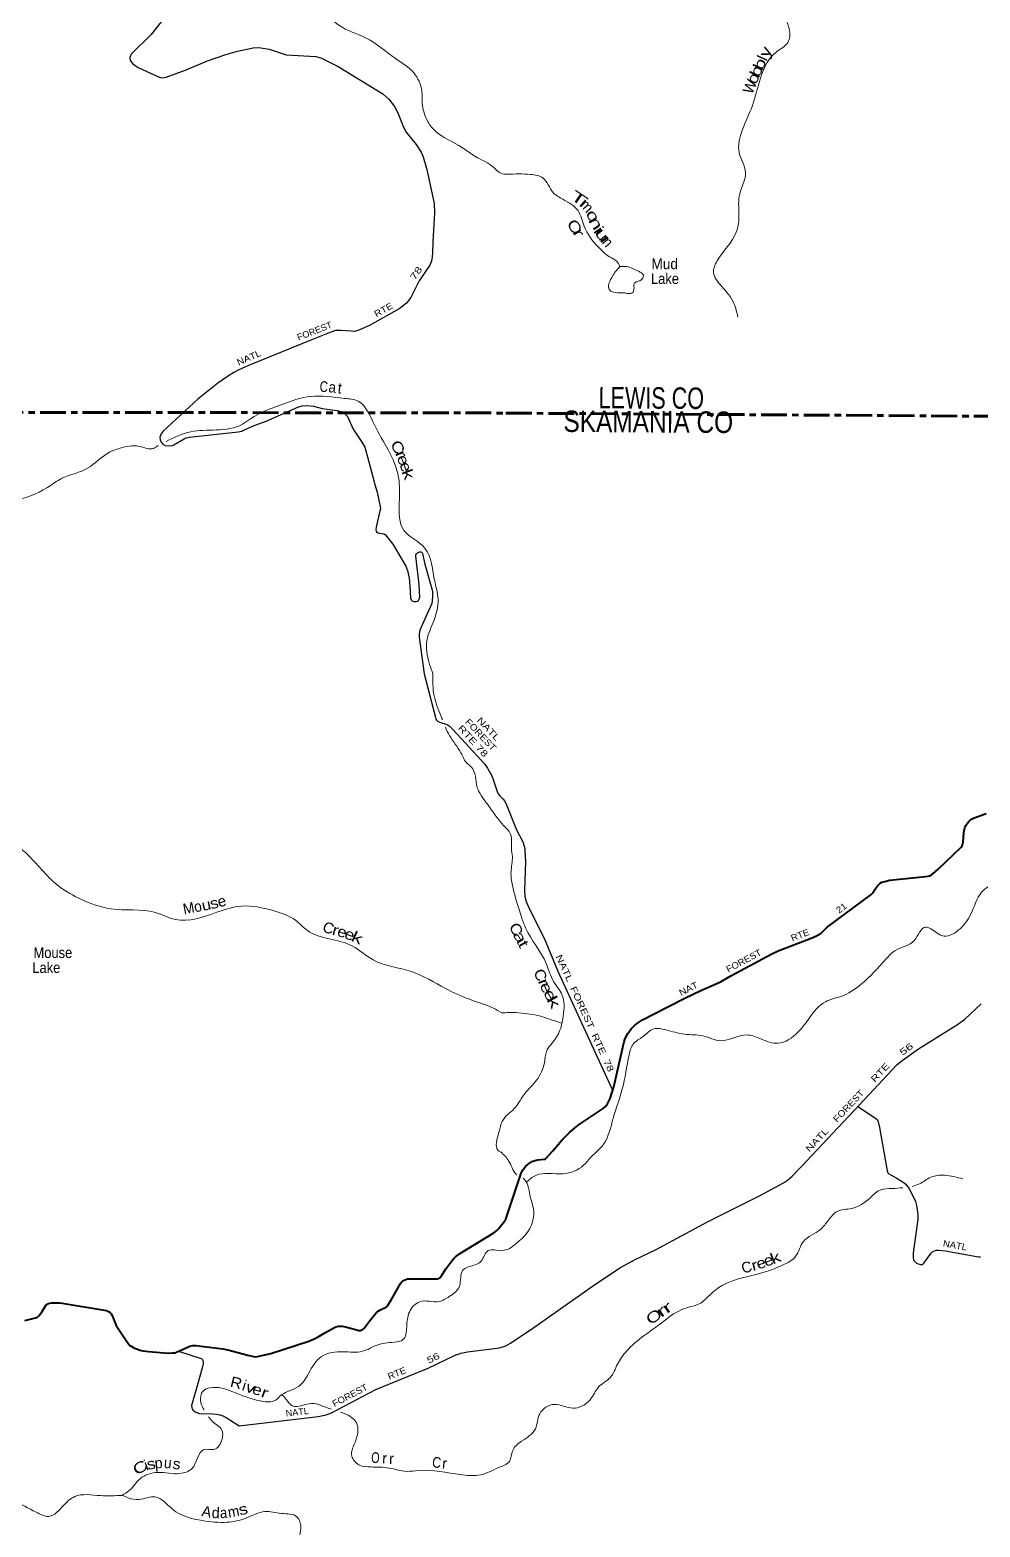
# Model space of a CAD drawing. Header units: feet. Extents: x -254670 to 6, y -549186 to -364975.
# Drawn here: x -167054 to -149367, y -427429 to -399545 of the extents above; entities that cross this region are included whole.
import ezdxf
from ezdxf.enums import TextEntityAlignment as Align

# ---------------------------------------------------------------- set-up
doc = ezdxf.new("R2010")
doc.units = ezdxf.units.FT
doc.header["$LTSCALE"] = 80
doc.linetypes.add('LONG_DASH_SHORT_DASH', pattern=[9.9, 6, -1.2, 1.5, -1.2])
for name, color, linetype, lineweight in [('11', 7, 'LONG_DASH_SHORT_DASH', 60), ('26', 7, 'Continuous', 40), ('29', 7, 'Continuous', 25), ('39', 7, 'Continuous', 13)]:
    doc.layers.add(name, color=color, linetype=linetype, lineweight=lineweight)
for name, color, linetype in [('12', 7, 'Continuous'), ('27', 7, 'Continuous'), ('30', 7, 'Continuous'), ('41', 7, 'Continuous')]:
    doc.layers.add(name, color=color, linetype=linetype)

msp = doc.modelspace()

# ---------------------------------------------------------------- linework, layer by layer
at = {"layer": '11'}
msp.add_line((-189834.01, -406634.91), (-158194.22, -406679.43), dxfattribs=at)
msp.add_lwpolyline([(-158194.23, -406681.06), (-132230.96, -406849.97), (-126555.74, -406875.91)], dxfattribs=at)
at = {"layer": '26'}
for points in [[(-158298.43, -421831.92), (-158230.99, -421749.57), (-158196.79, -421695.07), (-158156.14, -421582.61), (-157909.93, -420837.52), (-157890.82, -420801.39), (-157872.8, -420772.2), (-157852.21, -420744.73), (-157828.19, -420715.54), (-157776.68, -420667.06), (-157744.97, -420645.15), (-157709.36, -420623.27), (-157670.33, -420607.37), (-157629.82, -420595.15), (-157600.84, -420590.21), (-157479.01, -420578.19), (-157467.13, -420575.56), (-157454.99, -420568.74), (-157448.98, -420562.73), (-157323.95, -420427.25), (-157144.35, -420214.71), (-157012.28, -420081.99), (-156888.34, -419974.27), (-156830.39, -419929.17), (-156384.98, -419634.09), (-156336.21, -419589.22), (-156305.32, -419548.01), (-156253.67, -419447.54), (-156186.46, -419230.63), (-155991.98, -418382.84), (-155970.71, -418327.26), (-155922.67, -418234.54), (-155864.33, -418152.13), (-155792.26, -418080.02), (-155723.63, -418028.51), (-155652.95, -417981.83), (-155443.71, -417875.94), (-154874.33, -417586.24), (-154552.46, -417430.45), (-154325.17, -417329.71), (-154201.63, -417274.77), (-154005.25, -417160.78), (-153242.63, -416753.07), (-153124.04, -416697.88), (-152508.63, -416459.86), (-152410.23, -416416.3), (-152327.55, -416365.95), (-152210.63, -416255.75), (-151398.97, -415653.18), (-151369.53, -415623.92), (-151354.95, -415604.18), (-151306.07, -415526.82), (-151275.16, -415484.85), (-151244.27, -415452.23), (-151223.68, -415435.06), (-151196.23, -415419.61), (-151142.18, -415405.01), (-151048.48, -415382.89), (-150383.72, -415310.61), (-150304.82, -415296.85), (-150273.93, -415283.11), (-150249.02, -415264.8), (-150144.23, -415174.66), (-149716.85, -414765.89), (-149698.25, -414741.42), (-149691.39, -414720.81), (-149684.33, -414675.53), (-149671.48, -414494.63), (-149648.49, -414404.9), (-149629.62, -414360.26), (-149608.49, -414323.94), (-149581.57, -414291.58), (-149555.83, -414270.97), (-149512.93, -414238.35), (-149477.55, -414221.82), (-149250.35, -414140.12)], [(-159272.74, -422569.18), (-159219.92, -422494.61), (-159166.63, -422431.26), (-159130.21, -422395.51), (-159036.97, -422328.61), (-158421.72, -421952.11), (-158359.97, -421903.13), (-158327.8, -421870.94), (-158298.43, -421831.92)], [(-167150.04, -423583.72), (-166948.65, -423534.12), (-166916.39, -423517.03), (-166891.88, -423494.04), (-166828.57, -423415.39), (-166750.54, -423292.01), (-166737.14, -423277.88), (-166711.09, -423264.08), (-166655.7, -423253.25), (-166624.53, -423251.05), (-166580.86, -423251.81), (-166491.28, -423255.71), (-165630.98, -423397.14), (-165589.59, -423412.79), (-165563.55, -423432.72), (-165542.1, -423455.71), (-165524.04, -423489.13), (-165446.56, -423675.11), (-165414.93, -423730.13), (-165236.44, -423994.58), (-165195.08, -424045.17), (-165171.51, -424062.91), (-165121.54, -424092.69), (-165069.45, -424112.62), (-164985.18, -424141.75), (-164945.35, -424149.41), (-164848.07, -424162.16), (-164481.12, -424189.27), (-164401.2, -424186.92), (-164357.02, -424181.61), (-164326.38, -424169.34), (-164078.45, -424061.17), (-164054.42, -424053.59), (-164022.25, -424050.53), (-163957.9, -424050.53), (-163867.85, -424060.3), (-163463.41, -424106.53), (-163371.87, -424127.95), (-162995.93, -424230.03), (-162895.38, -424255.19), (-162852.48, -424259.79), (-162817.8, -424254.79), (-162572.23, -424194.18), (-161862.93, -423967.74), (-161775.41, -423931.72), (-161689.62, -423887.26), (-161563.77, -423809.5), (-161395.45, -423715.56), (-161357.15, -423698.7), (-161307.28, -423688.79), (-161272.12, -423685.67), (-161242.24, -423689.5), (-161181.73, -423701), (-160969.37, -423758.13), (-160932, -423765.39), (-160904.81, -423765.78), (-160887.56, -423762.32), (-160867.27, -423754.28), (-160853.48, -423745.85), (-160830.48, -423724.04), (-160736.44, -423602.91), (-160606.81, -423440), (-160573.15, -423410.5), (-160540.93, -423392.48), (-160478.14, -423359.69), (-160426.02, -423331.16), (-160398.44, -423312.76), (-160382.86, -423290.8), (-160316.98, -423175.27), (-160156.4, -422894.43), (-160131.09, -422861.28), (-160105.05, -422838.29), (-160086.66, -422827.55), (-160059, -422817.54), (-160026.91, -422806.09), (-159910.38, -422803.69), (-159475.18, -422804.17), (-159444.71, -422801.49), (-159423.26, -422789.23), (-159390.17, -422751.21), (-159310.04, -422621.83), (-159272.74, -422569.18)]]:
    msp.add_lwpolyline(points, dxfattribs=at)
at = {"layer": '29'}
for points in [[(-164566.93, -399339.99), (-164798.3, -399631.3), (-165160.83, -399990.7), (-165185.52, -400025.22), (-165196.27, -400060.18), (-165190.31, -400104.98), (-165169.4, -400138.15), (-165139.84, -400173.11), (-165096.85, -400205.38), (-165038.79, -400242.32), (-164658.83, -400420.48), (-164621.21, -400431.24), (-164585.79, -400433.51), (-164519.1, -400425.86), (-164149.13, -400287.32), (-163750.49, -400118.84), (-163408.84, -400004.25), (-163188.61, -399941.2)], [(-163188.61, -399941.2), (-162899.91, -399878.53), (-162807.35, -399871.96), (-162756.3, -399877.33), (-162598.1, -399904.26), (-162287.09, -400006.34), (-161729.59, -400039.48), (-161641.11, -400065.55), (-161318.83, -400226.42), (-160484.75, -400736.89), (-160375.44, -400834.56), (-160269.9, -400972.95), (-160203.46, -401087.32), (-160101, -401355.32), (-160047.6, -401447.62), (-159862.95, -401677.84), (-159770.82, -401824.07), (-159733.2, -401910.11), (-159664.77, -402142.69), (-159528.97, -402775.92), (-159522.78, -402948.53), (-159552.95, -403482.4), (-159561.22, -403700.89), (-159573.3, -403827.26), (-159583.39, -403861.68), (-159612.27, -403926.75), (-159688.15, -404043.8), (-159808.96, -404219.82), (-159965.46, -404526.14), (-160005.94, -404582.83), (-160042.22, -404631.23), (-160097.31, -404679.62), (-160181.34, -404739.78), (-160734.64, -405049.96), (-160918.25, -405131.36), (-160971.99, -405150.18), (-161014.99, -405158.24), (-161068.12, -405154.56), (-161269.39, -405143.42), (-161332.07, -405142.11), (-161364.32, -405144.8), (-161455.05, -405176.54), (-161794.88, -405309.21), (-162956.87, -405783.12), (-163168.47, -405876.34), (-163258.8, -405927.25), (-163378.74, -405998.85), (-163556.2, -406124.77), (-163928.07, -406419.88), (-164573.23, -407018.66), (-164611.8, -407067.33), (-164634.64, -407126.48), (-164627.93, -407180.26), (-164609.77, -407223.24), (-164579.56, -407260.92), (-164537.9, -407282.44), (-164449.38, -407288.36), (-164399.52, -407282.44), (-164376.67, -407271.68), (-164184.08, -407157.3), (-164144.23, -407139.93), (-164086.46, -407131.86), (-163179.53, -407032.37), (-163107.02, -407014.59), (-163058.61, -406994.73), (-162908.63, -406923.32), (-162657.83, -406828.32), (-162067.03, -406569.89), (-161986.41, -406543), (-161907.42, -406541.29), (-161776.81, -406553.75), (-161613.99, -406595.09), (-161332.46, -406632.76), (-161236.69, -406655.93), (-161176.26, -406711.9), (-161145.32, -406747.35), (-161040.33, -406981.67), (-160873.9, -407225.5), (-160822.86, -407317.39), (-160752.81, -407561.43), (-160662.3, -407896.04)], [(-160662.3, -407896.04), (-160630.99, -408011.81), (-160591.76, -408156.31), (-160533.99, -408419.83), (-160530.64, -408461.5), (-160537.82, -408502.18), (-160611.74, -408806.94), (-160617.29, -408858.11), (-160609.23, -408879.62), (-160594.63, -408897.38), (-160576.98, -408911.89), (-160468.14, -408932.2), (-160437.25, -408949.53), (-160415.75, -408973.73), (-160297.05, -409119.84), (-160053.95, -409530.72), (-160024.1, -409612.33), (-159994.54, -409754.84), (-159979.57, -409900.54), (-159968.02, -410127.46), (-159956.92, -410160.86), (-159938.11, -410179.68), (-159908.55, -410190.43), (-159872.06, -410190.22), (-159841.37, -410185.06), (-159822.56, -410171.61), (-159806.44, -410144.72), (-159798.66, -410110.32), (-159806.08, -409875.38), (-159870.63, -409347.02), (-159868.11, -409318.48), (-159857.49, -409300.42), (-159840.16, -409281.2), (-159815.4, -409271.03), (-159794.91, -409265.22), (-159774.95, -409266.55), (-159762.97, -409273.21), (-159755.12, -409283.4), (-159749.66, -409294.51), (-159705.15, -409496.48), (-159571.35, -409954.96), (-159562.02, -410009.59), (-159559.36, -410089.49), (-159564.68, -410177.38), (-159572.38, -410225.98), (-159797.57, -410723.35), (-159810.38, -410794.86), (-159810.87, -410853.85), (-159798, -410947.51), (-159713.5, -411537.58)], [(-159713.5, -411537.58), (-159505.12, -412350.46), (-159497.48, -412378.77), (-159483.04, -412401.49), (-159458.28, -412422.13), (-159427.84, -412439.16), (-159291.6, -412481.99), (-159266.37, -412494.4), (-159249.87, -412508.86), (-159178.21, -412578.9), (-158587.17, -413218.12), (-158538.99, -413291.4), (-158460.58, -413427.68), (-158437.79, -413483.82), (-158359.47, -413729.14), (-158335.03, -413775.38), (-158307.88, -413809.66), (-158243.69, -413873.11)], [(-158243.69, -413873.11), (-158221.68, -413903.55), (-158196.92, -413948.97), (-157993.62, -414442.82), (-157881.68, -414666.21), (-157853.34, -414746), (-157843.02, -414791.42), (-157839.4, -414825.07), (-157832, -415036.06), (-157848.72, -415562.4), (-157840.96, -415685.48), (-157817.23, -415778.4), (-157778.01, -415862), (-157644.69, -416145.73), (-157479.54, -416459.71), (-157227.58, -417073.35), (-156857.33, -417886.28), (-156202.84, -419302.04)], [(-158313.95, -424088.58), (-158196.98, -424054.17), (-158108.24, -424004.62), (-157675.95, -423714.11), (-156564.76, -422932.24), (-156071.32, -422600.36), (-155788.83, -422443.62), (-155408.69, -422263.03), (-154443.74, -421741.86), (-153487.44, -421266.87), (-153029.26, -421017.25), (-152953.54, -420965.21), (-152866.87, -420890.88), (-152697.32, -420718.99), (-151611.6, -419563.33), (-150917.67, -418820.25), (-150819.84, -418739.35), (-150511.23, -418522.24), (-149768.45, -418056.58), (-149649.82, -417971.24), (-149344.94, -417682.28)], [(-151642.59, -419596.52), (-151312.73, -419811.45), (-151277.96, -419846.08), (-151261.45, -419879.12), (-151236.43, -419986.5), (-151096.37, -420795.89), (-151085.03, -420833.06), (-151066.13, -420849), (-150918.14, -420927.85), (-150800.26, -421002.38), (-150751.77, -421043.68), (-150720.78, -421083.21), (-150688.83, -421126.26), (-150571.35, -421367), (-150551.6, -421440.12), (-150522.71, -421599.11), (-150527.28, -421702.68), (-150613.62, -422321.21), (-150612.48, -422418.84), (-150607.84, -422444.64), (-150602.16, -422462.2), (-150577.52, -422492.11), (-150549.03, -422511.75), (-150517.56, -422526.21), (-150477.42, -422536.64), (-150457.2, -422538.59), (-150443.27, -422536.53), (-150427.28, -422528.27), (-150416.44, -422515.88), (-150277.48, -422328.36), (-150243.62, -422298.04), (-150214.74, -422282.56), (-150177.59, -422271.2), (-150135.81, -422270.56), (-150015.17, -422283.02), (-149396.54, -422394.05), (-149356.19, -422393.71)], [(-164285.9, -424151.68), (-163864.87, -424290.45), (-163851.98, -424298.72), (-163843.95, -424308.05), (-163833.91, -424327.62), (-163827.72, -424356.53), (-163828.25, -424385.44), (-163835.41, -424422.5), (-163917.66, -424709.13), (-164046.38, -425162.12), (-164041.82, -425208.26), (-164019.12, -425245.43), (-163979.91, -425282.59), (-163937.6, -425303.17), (-163899.44, -425311.5), (-163650.15, -425320.65), (-163579.59, -425325.96), (-163517.69, -425338.34), (-163461.97, -425358.99), (-163403.59, -425388.12), (-163245.95, -425485.25), (-163162.23, -425543.87), (-161689.35, -425372.55), (-161540.85, -425340.41), (-161443, -425303.52), (-160612.38, -424866.05), (-160371.63, -424764.88), (-159639.43, -424467.43), (-159149.45, -424231), (-159033.69, -424188.26), (-158911.17, -424163.94), (-158313.95, -424088.58)]]:
    msp.add_lwpolyline(points, dxfattribs=at)
at = {"layer": '39'}
for points in [[(-165716.34, -389332.88), (-165835.13, -389656.88), (-165894.61, -389887.8), (-165953.65, -390030.25), (-165882.64, -390312.1), (-165719.58, -390688.91), (-165629.94, -390864.29), (-165498.6, -391148.45), (-165205.49, -391662.64), (-165160.33, -391884.04), (-165022.53, -392083.79), (-164919.82, -392462.31), (-164619.13, -393071.04), (-164537.4, -393622.36), (-164413.82, -393850.19), (-164165.77, -394122.88), (-164044.09, -394326.57), (-163817.13, -394392.06), (-163590.25, -394473.64), (-163434.81, -394763.96), (-163123.41, -395242.06), (-162834.51, -395794.43), (-162753.03, -395991.88), (-162774.34, -396233.05), (-162693.82, -396625.52), (-162579.29, -397054.37), (-162604.83, -397335.72), (-162551.72, -397577.26), (-162204.4, -398111.84), (-161886.88, -398571.87), (-161594.03, -399138.34), (-161303.97, -399457.49), (-160794.26, -399695.32), (-160249.06, -400076.09), (-159910.46, -400341.2), (-159759.3, -400683.77), (-159750.4, -400917.05), (-159645.47, -401253.35), (-159495.54, -401439.09), (-159070.41, -401696.6), (-158669.42, -401953.99), (-158496.9, -402045.34), (-158386.74, -402140.4), (-158288.55, -402213.28), (-158160.23, -402230.92)], [(-151014.09, -394633.72), (-151127.59, -395101.3), (-151225.96, -395483.21), (-151235.84, -395832.9), (-151402.77, -395911.41), (-151599.81, -396126.6), (-151893.25, -396657.38), (-152023.86, -396950.89), (-152138.45, -397105.73), (-152253.06, -397232.43), (-152299.18, -397523.87), (-152445.79, -397996.25), (-152719.04, -398661.66), (-152841.62, -398921.01), (-153000.43, -399150.24), (-152921.78, -399521.96), (-152945.79, -399777.2), (-153164.97, -399960.26), (-153582.93, -400889.05), (-153789.88, -401401.68), (-153852.02, -401833.8), (-153733.14, -402193.44), (-153847.58, -402621.58), (-153855.41, -403047.64), (-153905.57, -403308.93), (-154261.37, -403845.79), (-154329.65, -404064.9), (-154182.67, -404315.99), (-153949.14, -404637.35), (-153876.58, -404894.52)], [(-158160.23, -402230.92), (-157736.49, -402234.83), (-157501.08, -402302.97), (-157317.88, -402568.1), (-157136.75, -402698.58), (-156851.28, -402910.11), (-156738.16, -403200.67), (-156478.45, -403584.31), (-156265.11, -403769.02), (-156136.31, -403849.31), (-156071.89, -403949.74)], [(-156072, -403949.57), (-156202.56, -404116.64), (-156258.75, -404394.02), (-156158.14, -404434.13), (-155981.1, -404444.04), (-155842.29, -404443.93), (-155808.14, -404345.43), (-155806.17, -404271.07), (-155751.87, -404228.82), (-155681.47, -404206.66), (-155635.25, -404114.18), (-155727.83, -404039.9), (-155945.15, -403951.65), (-156071.89, -403949.74)], [(-159553.09, -411535.2), (-159658.61, -411181.65), (-159669.52, -410948.36), (-159553.1, -410591.07), (-159456.35, -410145.2), (-159522.99, -409795.02), (-159617.41, -409351.26), (-159701.71, -409195.9), (-160091.62, -408867.25), (-160179.54, -408346.06), (-160191.31, -407881.55), (-160383.85, -407365.85), (-160643.02, -406902.1), (-160946.55, -406458.22), (-161199.72, -406406.67), (-161825.07, -406369.31), (-162378.97, -406525.33), (-162947.48, -406787.84), (-163096.82, -406887.61), (-163590.65, -406994.22), (-164060.96, -407029.73), (-164521.36, -407208.02)], [(-164669.96, -407287.12), (-164754.42, -407339.61), (-165021.73, -407300.05), (-165371.88, -407334.46), (-165623.81, -407437.73), (-165971.09, -407703.37), (-166460.81, -407895.91), (-166729.17, -408067.45), (-167394.22, -408329.47), (-168394.18, -408796.88), (-168519.77, -408975.18), (-168782.6, -409247.29), (-169246.72, -409548.53), (-169929.55, -409746.12), (-170385.45, -410013.22), (-170716.14, -410180.43), (-170952.07, -410301.88)], [(-159553.09, -411535.2), (-159530.35, -411947.16), (-159406.79, -412313.85), (-159375.17, -412395.26)], [(-157817.96, -421009.97), (-157639.09, -420878.92), (-157132.07, -420849.26), (-156746.44, -420689.75), (-156620.38, -420548.03), (-156512.83, -420448.4), (-156372.56, -420292.72), (-156196.96, -419815.46), (-156026.73, -419269.74), (-155899.84, -418633.09), (-155817.37, -418424.59), (-155645.18, -418295.36), (-155442.7, -418152.31), (-155219.63, -418166.38), (-154868.56, -418250), (-154527, -418279.22), (-154196.11, -418370.7), (-153710.44, -418262.38), (-153449.75, -418335.14), (-153124.81, -418418.52), (-152758.84, -418212.56), (-152543.07, -417944.89), (-152246.54, -417643.75), (-151958.03, -417545.73), (-151581.8, -417319.74), (-151110.6, -416841.1), (-150952.31, -416693.64), (-150586.45, -416499.74), (-150380.95, -416254.12), (-150252.76, -416305.56), (-150034.75, -416424.21), (-149739.79, -416284), (-149515.47, -415964.1), (-149302.46, -415567.65), (-149049.69, -415423.04), (-148784.06, -415198.07), (-148626.47, -414915.8), (-148378.98, -414489.48), (-148174.23, -414320.3), (-147642.29, -414210.38), (-147112.45, -414313.71), (-146849.59, -414370.38), (-146584.36, -414185.65), (-146193.33, -413680.13), (-145992.05, -413454.59), (-145657.23, -413350.96), (-144874.64, -413311.69), (-144078.64, -413340.95), (-143243.78, -413509.37), (-142721.51, -413153.92), (-142520.46, -413157.73), (-142270.97, -413141.85), (-142051.49, -413316.85), (-141829.59, -413244.39), (-141685.69, -412923.77), (-141365.58, -412679.17), (-141163.89, -412411.38), (-141183.23, -412127.53), (-141054.09, -411877.19), (-140909.22, -411658.86)], [(-159320.93, -412531.02), (-159245.11, -412684.85), (-159030.86, -413010.01), (-158908.01, -413213.91), (-158840.18, -413268.67), (-158726.79, -413651.37), (-158552.44, -413944.08), (-158393.6, -414168.34), (-158244.1, -414357.65)], [(-169433.48, -413489.31), (-169110.1, -413726.86), (-168739.15, -413789.91), (-168308.28, -414142.81), (-167980.71, -414358.28), (-167578.68, -414552.2), (-167075.7, -414927.74), (-166508.04, -415500.72), (-166104.33, -415734.84), (-165549.58, -415913.82), (-164718.88, -415984.31), (-164348.45, -416111.67), (-163572.34, -415978.77), (-163117.64, -415863.58), (-162523.99, -415948.38), (-162109.8, -416128.32), (-161890.44, -416316.86), (-161053.47, -416606.46), (-160668.02, -416864.56), (-159950.95, -417082.93), (-159320.96, -417395.11), (-158872.84, -417599.41), (-158427.85, -417765.31), (-158270.61, -417853.21)], [(-158244.1, -414357.65), (-158095.91, -414553.37), (-158090.14, -414784.8), (-158073.56, -414939.86), (-158098.49, -415227.34), (-158072.81, -415479.06), (-157942.67, -415947), (-157827.19, -416269.94), (-157443.61, -416935.29), (-157306.12, -417268.49), (-157151.65, -417511.31), (-157125.35, -417905.88), (-157274.4, -418341.13), (-157437.52, -418571.04), (-157477.77, -418779.92), (-157621.69, -419102.55), (-157849.48, -419366.09), (-158069.61, -419667.92), (-158189.26, -419771.46), (-158282.38, -419911.32)], [(-157159.4, -418041.03), (-157299.18, -417996.87), (-157577.79, -417905.85), (-157794.6, -417869.71), (-158007.52, -417845.67), (-158271.61, -417853.24)], [(-158282.38, -419911.32), (-158338.9, -420127.62), (-158372.47, -420308.24), (-158325.25, -420429.18), (-158269.21, -420451.7)], [(-158287.77, -420442.3), (-158143.17, -420608.84), (-158004.85, -420857.54), (-157990.98, -420872.62)], [(-157874.61, -420929.42), (-157833.04, -420971.75), (-157749.16, -421236.06), (-157675.83, -421550.58), (-157810.57, -421961.81), (-158033.83, -422173.08), (-158161.32, -422256.44), (-158299.63, -422281.29)], [(-149688.93, -420944.07), (-150026.09, -420876.67), (-150285.85, -420914.58), (-150494.15, -421035.44), (-150630.53, -421083)], [(-150803.55, -421108.95), (-151007.77, -421123.39), (-151213.12, -421147.71), (-151415.7, -421300.81), (-151759.44, -421494.9), (-152029.46, -421552.84), (-152187.87, -421712.38), (-152340.38, -421886.05), (-152654.26, -422110.59), (-152799.71, -422384.92), (-153042.65, -422551.75), (-153389.8, -422683.44), (-154170.42, -422931.96), (-154391.26, -423101), (-154594.02, -423272.21), (-154793.7, -423334.8), (-154977.38, -423405.59), (-155335.75, -423655.88), (-155617.26, -423860.59), (-155949.92, -424155.37), (-156117.16, -424395.31), (-156254.36, -424647.58), (-156467.17, -424818.7), (-156626.35, -425056.69), (-156949.63, -425214.75), (-157290.77, -425143.29), (-157563.94, -425317.9), (-157645.12, -425598.84), (-157900.74, -425829.93), (-158067.33, -426003.48), (-158129.64, -426206.13), (-158220.83, -426277.74), (-158326.58, -426317.64)], [(-158299.15, -422281.2), (-158544.99, -422294.59), (-158671.09, -422496.64), (-158785.97, -422550.05), (-158999.63, -422652.96), (-159058.14, -422939.92), (-159248.47, -423137.47), (-159437.93, -423228.51), (-159797.37, -423231.86), (-159991.69, -423427.37), (-160040.07, -423702.34), (-160116.31, -423944.95), (-160225, -423978.31), (-160574.8, -424031.98), (-160862.9, -424154.44), (-161222.39, -424163.83), (-161626.69, -424253.27), (-161868.15, -424569.01), (-162056.84, -424812.79), (-162222.1, -424889.94), (-162364.99, -424957.46)], [(-162365.2, -424957.21), (-162512.74, -425078.71), (-162767.76, -425080.83), (-163274.39, -424910.25), (-163701.46, -424834.72), (-163832.46, -424896.05), (-163844.85, -425189.38), (-163809.07, -425252.24)], [(-161442.33, -425232.91), (-161567.93, -425190.24), (-161720.08, -425134.85), (-161906.87, -425141.5), (-162164.13, -425173.75), (-162283.67, -425056.29), (-162365.2, -424957.21)], [(-163727.55, -425373.99), (-163658.29, -425462.08), (-163480.87, -425622.17), (-163476.15, -425785), (-163628.33, -425982.83), (-163821.14, -425989.43), (-163926.63, -426125.31), (-164042.83, -426343.51), (-164262.4, -426432.31), (-164669.83, -426411.19), (-165004.08, -426529.29), (-165204.62, -426748.87), (-165341.87, -426838.29)], [(-158326.58, -426317.64), (-158710.88, -426463.56), (-159034.06, -426453.12), (-159814.5, -426374.96), (-160039.51, -426391.38), (-160368.32, -426330.65), (-160705.47, -426310.05), (-160930.04, -426270.2), (-161063.25, -426106.42), (-160986.59, -425809.55), (-160976, -425490.08), (-161197.47, -425315.59), (-161275.8, -425288.39)], [(-165341.87, -426838.29), (-165739.47, -426843.37), (-166221.5, -426861.89), (-166427.63, -427027.16), (-166704.33, -427230.1), (-166938.63, -427151.98), (-167352.43, -426923.82), (-167950.48, -426635.99), (-168179.66, -426670.46), (-168496.11, -426571.64), (-169219.73, -426168.33), (-169837.14, -425789.93), (-170027.53, -425746.31), (-170063.82, -425764.12)], [(-165340.86, -426837.63), (-165227.79, -426885.36), (-165025.25, -426917.01), (-164721.65, -426865.01), (-164400.23, -427096.51), (-163841.74, -427309.68), (-163390.21, -427339.16), (-163034.21, -427263.43), (-162683.84, -427139.42), (-162370.89, -427173.91), (-162086.27, -427236.32), (-162011.78, -427461.96), (-162054.33, -427761.1), (-161945.69, -427984.99), (-161812.52, -428154.79), (-161609.05, -428321.11), (-161478.25, -428535.11), (-161258.92, -428727.67), (-161048.96, -428835.75), (-160866.5, -429118.47), (-160497.04, -429368.41), (-160309.21, -429482.36), (-160060.29, -429739.45), (-159660.36, -429945.4), (-159202.9, -430238.21), (-158802.73, -430414.02), (-158570.88, -430546.38), (-158359.57, -430626.66)]]:
    msp.add_spline(points, degree=3, dxfattribs=at)

# ---------------------------------------------------------------- texts
at = {"layer": '12'}
for s, width, p in [('LEWIS CO', 0.75, (-156468.32, -406592.29)), ('SKAMANIA CO', 0.85, (-157122.88, -407031.63))]:
    msp.add_text(s, height=400, rotation=359.627, dxfattribs=dict(at, width=width)).set_placement(p)
at = {"layer": '27'}
for s, rotation, width, p in [('21', 36.59, 1.1, (-151991.8, -416006.11)), ('RTE', 21.145, 1.1, (-152861.71, -416522.07)), ('FOREST', 28.13, 1.1, (-154054, -417103.93)), ('NAT', 26.967, 1.15, (-154932.77, -417540.06))]:
    msp.add_text(s, height=120, rotation=rotation, dxfattribs=dict(at, width=width)).set_placement(p)
at = {"layer": '30'}
for s, rotation, width, p in [('78', 55.537, 1.45, (-159889.46, -404215.19)), ('RTE', 29.275, 1.15, (-160603.54, -404899.62)), ('FOREST', 21.297, 1.05, (-162053.4, -405331.36)), ('NATL', 23.776, 1.15, (-163170.04, -405799.03)), ('FOREST', 313.257, 1.15, (-158962.35, -412441.39)), ('NATL', 313.378, 1.3, (-158743.39, -412411.81)), ('RTE 78', 312.257, 1.35, (-159097.13, -412557.24)), ('NATL  FOREST  RTE  78', 294.487, 1.3, (-157270.23, -416801.04)), ('56', 36.127, 1.5, (-150812.62, -418654.05)), ('RTE', 46.959, 1.3, (-151325.37, -419155.68)), ('FOREST', 46.787, 1.15, (-152028.42, -419900.39)), ('NATL', 46.787, 1.3, (-152542.83, -420452.32)), ('56', 25.759, 1.35, (-159629.05, -424386.9)), ('RTE', 22.109, 1.1, (-160364.39, -424686.38)), ('FOREST', 27.775, 1.1, (-161387.55, -425195.2)), ('NATL', 6.635, 1.05, (-162285.93, -425371.39))]:
    msp.add_text(s, height=120, rotation=rotation, dxfattribs=dict(at, width=width)).set_placement(p)
at = {"layer": '30', "width": 1.1}
msp.add_text('NATL', height=120, rotation=349.825, dxfattribs=at).set_placement((-149842.57, -422239.86), align=Align.CENTER)
at = {"layer": '41'}
for s, rotation, width, p in [('y', 65.11, 1.4, (-153273.09, -399994.58)), ('b', 65.11, 1.4, (-153379.11, -400221.76)), ('l', 65.11, 1.05, (-153330.22, -400109.88)), ('o', 66.433, 1.3, (-153501.91, -400486.06)), ('b', 65.11, 1.4, (-153442.49, -400353.7)), ('T', 325.846, 1.8, (-156897.26, -402760.89)), ('i', 318.739, 1.75, (-156806.32, -402833.31)), ('o', 302.573, 1.55, (-156656.83, -403061.61)), ('C', 301.657, 1.35, (-157002.58, -403256.77)), ('n', 302.706, 1.65, (-156604.29, -403195.12)), ('i', 304.706, 1.45, (-156549.19, -403327.39)), ('r', 300.875, 1.7, (-156921.86, -403373.74)), ('u', 306.838, 1.85, (-156474.74, -403428.35)), ('C', 356.874, 0.8, (-161587.86, -406287.41)), ('a', 353.616, 0.95, (-161434.85, -406296.91)), ('C', 298.408, 1.3, (-160294.5, -407362.88)), ('r', 295.861, 1.5, (-160233.19, -407486.75)), ('e', 292.37, 1.25, (-160195.76, -407591.18)), ('e', 290.404, 1.2, (-160150.01, -407715.65)), ('k', 290.778, 1.4, (-160107.13, -407856.31)), ('s', 12.314, 1.2, (-163604.76, -415905.42)), ('e', 14.974, 1.05, (-163458.34, -415867.39)), ('M', 10.7, 0.95, (-164081.79, -415999.51)), ('o', 10.7, 0.95, (-163911.2, -415966.74)), ('u', 12.314, 1.15, (-163751.68, -415937.48)), ('C', 343.372, 1.05, (-161525.23, -416365.9)), ('r', 344.842, 1.2, (-161390.76, -416404.58)), ('e', 342.842, 1.15, (-161269.95, -416438.39)), ('C', 294.117, 1.2, (-158093.32, -416333.77)), ('e', 340.43, 1.2, (-161134.28, -416485.26)), ('k', 336.111, 1.5, (-161001.15, -416543.45)), ('a', 298.272, 1.55, (-158019.66, -416486.7)), ('t', 299.478, 1.4, (-157952.8, -416619)), ('C', 291.338, 1.15, (-157643.03, -417182.33)), ('r', 292.387, 1.4, (-157578.17, -417316.02)), ('e', 293.8, 1.3, (-157530.98, -417422.58)), ('e', 297.79, 1.4, (-157455.76, -417566.66)), ('k', 299.227, 1.65, (-157390.79, -417698.75)), ('e', 17.901, 1.15, (-153414.56, -422606.04)), ('e', 20.033, 1.2, (-153272.78, -422553.67)), ('k', 21.513, 1.4, (-153140.44, -422504.7)), ('r', 14.677, 1.2, (-153542.22, -422647.45)), ('r', 35.408, 1.85, (-155133.8, -423416.78)), ('O', 35.837, 1.4, (-155381.2, -423590.03)), ('r', 35.957, 1.85, (-155241.92, -423489.63)), ('R', 345.62, 1.1, (-163237.91, -424837.02)), ('v', 340.096, 1.25, (-162979.3, -424925.58)), ('e', 342.096, 1.15, (-162851.46, -424964.35)), ('r', 339.78, 1.35, (-162713.54, -425018)), ('O', 356.77, 0.75, (-160627.62, -426235.32)), ('C', 32.046, 1.4, (-164951.52, -426402.02)), ('s', 12.235, 1.2, (-164778.26, -426349.3)), ('u', 356.24, 0.95, (-164493.82, -426333.32)), ('s', 351.886, 1.1, (-164335.78, -426350.63)), ('C', 353.783, 0.85, (-159493.18, -426324.55)), ('a', 3.78, 0.9, (-163444.1, -427261.38)), ('m', 9.925, 0.95, (-163248.03, -427237.39)), ('s', 14.197, 1.25, (-163062.95, -427193.24))]:
    msp.add_text(s, height=200, rotation=rotation, dxfattribs=dict(at, width=width)).set_placement(p, align=Align.CENTER)
for s, rotation, p in [('W', 66.433, (-153561.64, -400640.16)), ('m', 311.384, (-156762.61, -402886.6)), ('m', 309.162, (-156397.65, -403526.27)), ('t', 353.616, (-161297.14, -406315.28)), ('C', 14.677, (-153686.9, -422684.51)), ('i', 341.77, (-163093.01, -424885.77)), ('i', 20.512, (-164856.74, -426369.17)), ('p', 6.14, (-164650.55, -426334.01)), ('r', 356.236, (-160457.32, -426244.62)), ('r', 357.989, (-160326.68, -426253.77)), ('r', 354.062, (-159343.74, -426340.48)), ('A', 349.173, (-163783.12, -427240.11)), ('d', 357.452, (-163599.57, -427262.7))]:
    msp.add_text(s, height=200, rotation=rotation, dxfattribs=at).set_placement(p, align=Align.CENTER)
for s, width, p in [('Mud', 0.95, (-155485.11, -404000.48)), ('Lake', 0.9, (-155493.75, -404276.84)), ('Mouse', 0.9, (-166988.66, -416829.58)), ('Lake', 0.9, (-167010.83, -417109.14))]:
    msp.add_text(s, height=200, dxfattribs=dict(at, width=width)).set_placement(p)

doc.saveas('drawing.dxf')
